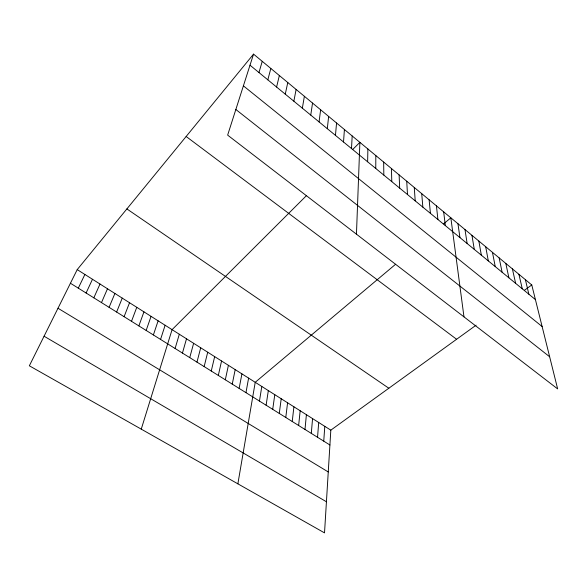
<?xml version="1.0" encoding="UTF-8"?>
<svg xmlns="http://www.w3.org/2000/svg" width="587" height="587" viewBox="0 0 587 587"><rect width="100%" height="100%" fill="white"/><g stroke="black" fill="none" stroke-linecap="round" stroke-linejoin="round"><path stroke-width="0.88" d="M375.768 168.484L375.819 155.562M367.631 161.799L367.888 148.988M356.456 234.184L359.882 142.34L352.941 149.259M351.503 148.555L352.185 135.957M476.101 325.183L330.819 430.154L324.523 532.879L29.35 365.796L77.22 269.609L253.547 54.121L531.771 284.959L557.65 388.91L227.646 135.127L253.547 54.121M323.753 441.153L324.78 426.331M343.52 141.995L344.415 129.514M317.545 437.278L318.697 422.479M311.293 433.382L312.57 418.604M335.456 135.37L336.564 122.999M304.991 429.457L306.399 414.693M298.636 425.494L300.17 410.753M327.304 128.678L328.639 116.424M292.238 421.503L293.904 406.784M285.781 417.482L287.579 402.785M319.071 121.92L320.634 109.776M279.28 413.424L281.21 398.749M272.72 409.337L274.789 394.684M310.75 115.089L312.541 103.07M266.116 405.221L268.325 390.59M259.454 401.068L261.802 386.459M237.874 483.835L255.228 382.298L395.609 264.26M302.349 108.184L304.374 96.29M245.96 392.659L248.602 378.109M239.136 388.403L241.925 373.875M293.852 101.206L296.119 89.437M232.254 384.111L235.189 369.612M225.313 379.789L228.402 365.319M285.267 94.155L287.777 82.525M218.32 375.431L221.563 360.99M211.261 371.028L214.666 356.625M276.594 87.03L279.353 75.532M204.151 366.596L207.71 352.222M196.975 362.12L200.703 347.783M267.826 79.832L270.842 68.466M189.74 357.615L193.629 343.307M182.447 353.066L186.505 338.794M258.962 72.553L262.242 61.334M175.095 348.48L179.321 334.245M141.254 429.141L172.072 329.659L306.414 195.669M160.559 339.425L165.123 325.257M153.383 334.95L158.123 320.825M146.156 330.444L151.064 316.356M138.862 325.895L143.947 311.851M131.51 321.316L136.771 307.309M124.099 316.694L129.536 302.731M116.622 312.035L122.25 298.115M109.087 307.339L114.898 293.463M101.485 302.599L107.487 288.767M93.825 297.822L100.01 284.042M86.091 293.001L92.482 279.273M78.298 288.144L84.88 274.459M443.699 223.823L450.845 217.814L463.979 316.877M524.499 290.213L531.771 284.959M44.069 336.219L326.431 501.76M57.996 308.248L328.258 471.955M70.433 283.242L329.909 444.99M77.22 269.609L330.819 430.154M126.88 208.921L388.836 388.234M186.152 136.485L456.598 339.271M235.842 109.49L549.652 356.779M243.4 85.849L542.124 326.526M250.003 65.194L535.417 299.597M525.372 279.647L528.88 294.234M518.908 274.29L522.283 288.811M512.392 268.875L515.621 283.338M505.811 263.416L508.9 277.82M499.163 257.906L502.105 272.243M492.456 252.337L495.252 266.608M485.684 246.723L488.325 260.929M478.853 241.052L481.34 255.184M471.948 235.328L474.281 249.387M464.985 229.546L467.149 243.532M457.948 223.706L459.951 237.618M443.677 211.863L445.335 225.621M436.427 205.854L437.917 219.523M429.119 199.785L430.425 213.375M421.73 193.659L422.853 207.152M414.268 187.466L415.207 200.871M406.732 181.214L407.481 194.532M399.123 174.897L399.674 188.119M391.434 168.52L391.793 181.64M383.663 162.078L383.825 175.095"/></g></svg>
